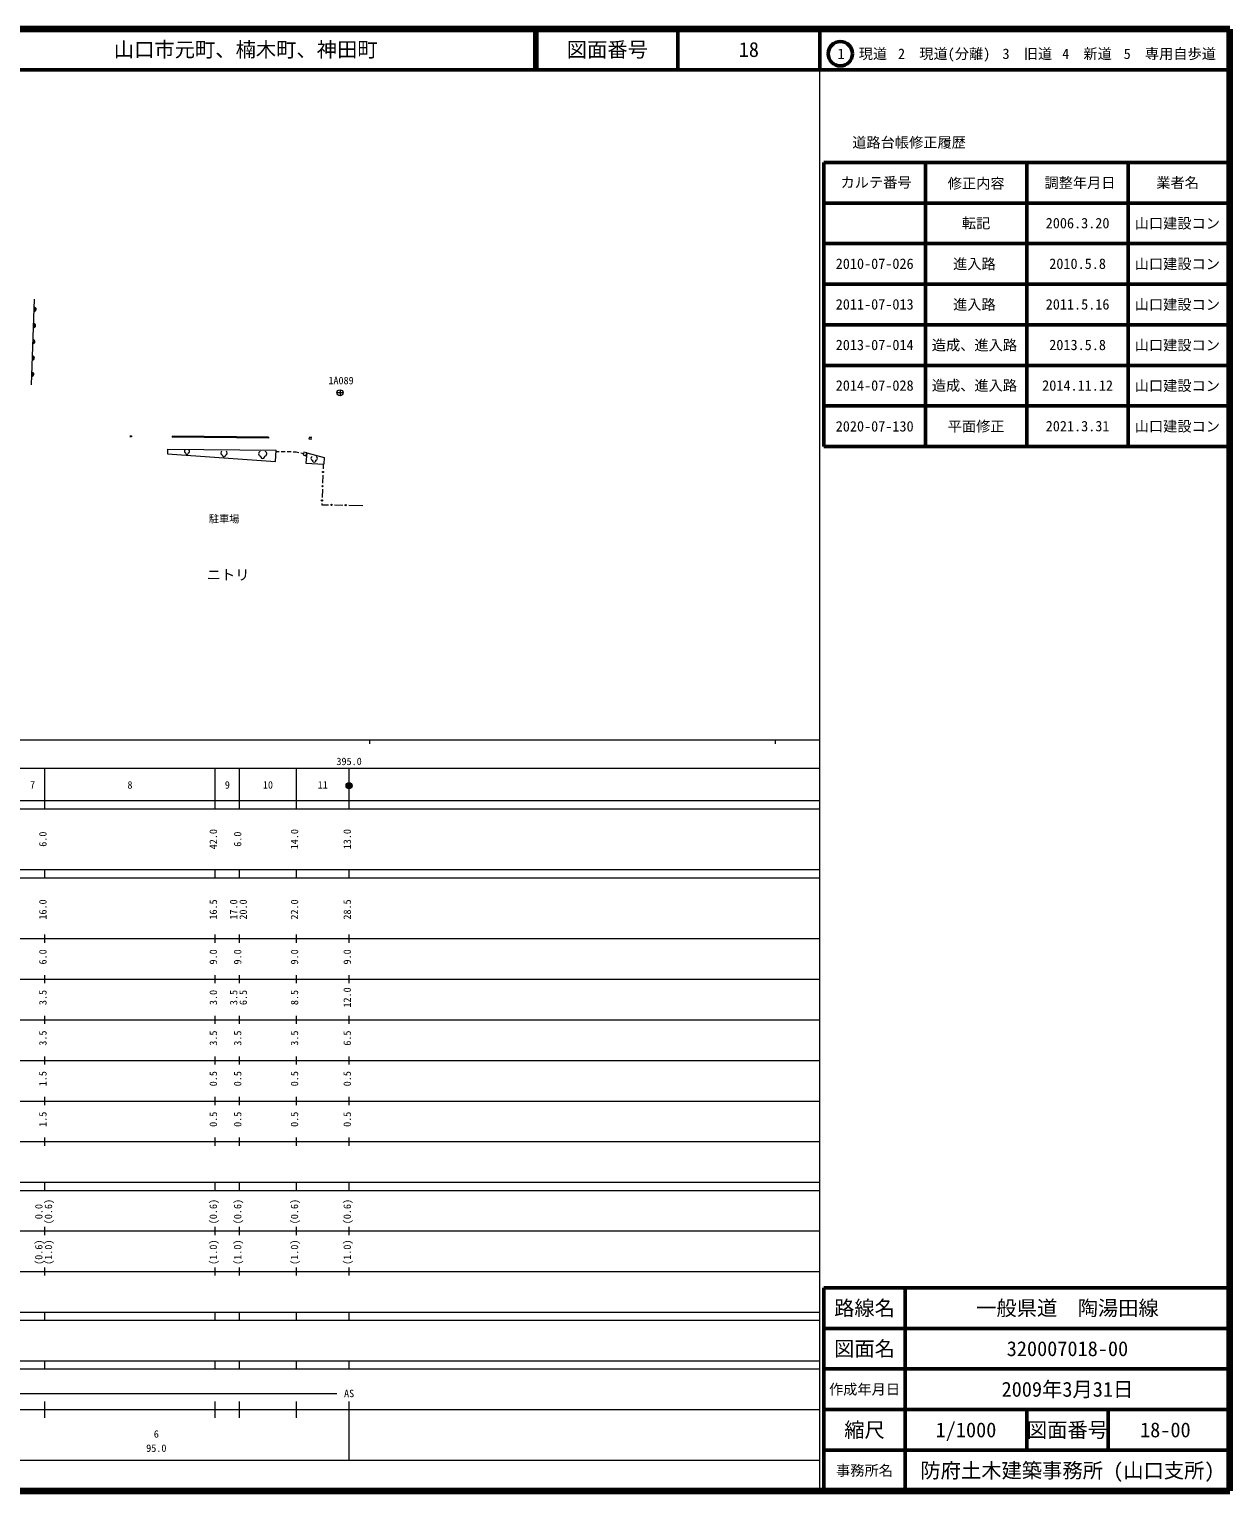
# Model space of a CAD drawing. Units: millimetres, scale not verified. Extents: x 40000 to 680000, y 20000 to 380000.
# Drawn here: x 384182 to 680000, y 20000 to 380000 of the extents above; entities that cross this region are included whole.
import ezdxf
from ezdxf.enums import TextEntityAlignment as Align

# ---------------------------------------------------------------- set-up
doc = ezdxf.new("R2010")
doc.units = ezdxf.units.MM
doc.header["$LTSCALE"] = 1000
doc.header["$PDMODE"] = 32
doc.header["$PDSIZE"] = 500
for name, color, linetype, lineweight in [('M-BGD', 7, 'Continuous', 13), ('M-BMK-SRVR', 3, 'Continuous', 13), ('M-TTL', 2, 'Continuous', 140), ('M-TTL-BAND', 7, 'Continuous', 13), ('M-TTL-FRAM', 2, 'Continuous', 50), ('M-TTL-LINE', 7, 'Continuous', 50)]:
    doc.layers.add(name, color=color, linetype=linetype, lineweight=lineweight)
doc.layers.add('M-TTL-TXT', color=7, linetype='Continuous')
doc.styles.add('ＭＳ ゴシック', font='')
doc.styles.get('ＭＳ ゴシック').set_extended_font_data('MS Gothic')

msp = doc.modelspace()

# ---------------------------------------------------------------- linework, layer by layer
at = {"layer": 'M-BGD'}
for p, q in [((384721, 292435), (385473, 313495)), ((408942, 279843), (409390, 279841)), ((409390, 279586), (408950, 279591)), ((409390, 279841), (409390, 279586)), ((419368, 279771), (419367, 279496)), ((443112, 279276), (419367, 279496)), ((443121, 279540), (419368, 279771)), ((443121, 279540), (443112, 279276)), ((453123, 279431), (453113, 279133)), ((453113, 279133), (453833, 279127)), ((453810, 279425), (453123, 279431)), ((418258, 276559), (418268, 275411)), ((418258, 276559), (445063, 276285)), ((418268, 275411), (444857, 273498)), ((444857, 273498), (445063, 276285)), ((445758, 275884), (445034, 275888)), ((447258, 275875), (446258, 275881)), ((448758, 275866), (447758, 275872)), ((449982, 275858), (449258, 275863)), ((450632, 275701), (449982, 275858)), ((451768, 275425), (451118, 275583)), ((451872, 275813), (451699, 275134)), ((451699, 275134), (452377, 274962)), ((452550, 275640), (451872, 275813)), ((452377, 274962), (452550, 275640)), ((452550, 275640), (452380, 273139)), ((452550, 275640), (456823, 274508)), ((456823, 274508), (456799, 272854)), ((452380, 273139), (456799, 272854)), ((456546, 270189), (456468, 268190)), ((456644, 272687), (456605, 271687)), ((456410, 266691), (456332, 264693)), ((456274, 263194), (456260, 262858)), ((456260, 262858), (457924, 262837)), ((459424, 262818), (461424, 262792)), ((462924, 262773), (466420, 262728))]:
    msp.add_line(p, q, dxfattribs=at)
for centre in [(456576, 270938), (456439, 267441), (456303, 263943), (458674, 262827), (462174, 262783)]:
    msp.add_circle(centre, 150, dxfattribs=at)
for centre, radius, start, end in [((385385, 311015), 500, 267.95605, 87.95605), ((385385, 311015), 400, 267.95605, 87.95605), ((385385, 311015), 300, 267.95605, 87.95605), ((385385, 311015), 200, 267.95605, 87.95605), ((385385, 311015), 100, 267.95605, 87.95605), ((385385, 311015), 100, 267.95605, 87.95605), ((385242, 307018), 500, 267.95605, 87.95605), ((385242, 307018), 400, 267.95605, 87.95605), ((385242, 307018), 300, 267.95605, 87.95605), ((385242, 307018), 200, 267.95605, 87.95605), ((385242, 307018), 100, 267.95605, 87.95605), ((385242, 307018), 100, 267.95605, 87.95605), ((385099, 303020), 500, 267.95605, 87.95605), ((385099, 303020), 400, 267.95605, 87.95605), ((385099, 303020), 300, 267.95605, 87.95605), ((385099, 303020), 200, 267.95605, 87.95605), ((385099, 303020), 100, 267.95605, 87.95605), ((385099, 303020), 100, 267.95605, 87.95605), ((384957, 299023), 500, 267.95605, 87.95605), ((384957, 299023), 400, 267.95605, 87.95605), ((384957, 299023), 300, 267.95605, 87.95605), ((384957, 299023), 200, 267.95605, 87.95605), ((384957, 299023), 100, 267.95605, 87.95605), ((384957, 299023), 100, 267.95605, 87.95605), ((384814, 295025), 500, 267.95605, 87.95605), ((384814, 295025), 400, 267.95605, 87.95605), ((384814, 295025), 300, 267.95605, 87.95605), ((384814, 295025), 200, 267.95605, 87.95605), ((384814, 295025), 100, 267.95605, 87.95605), ((384814, 295025), 100, 267.95605, 87.95605), ((422795, 276014), 383, 113.44836, 257.2818), ((423052, 275619), 342, 176.52859, 3.47141), ((423309, 276014), 383, 282.7182, 66.55164), ((431849, 275629), 479, 113.44836, 257.2818), ((432170, 275135), 428, 176.52859, 3.47141), ((432491, 275629), 479, 282.7182, 66.55164), ((441304, 275437), 599, 113.44836, 257.2818), ((441705, 274820), 534, 176.52859, 3.47141), ((442107, 275437), 599, 282.7182, 66.55164), ((454064, 274283), 479, 113.44836, 257.2818), ((454385, 273790), 428, 176.52859, 3.47141), ((454706, 274283), 479, 282.7182, 66.55164)]:
    msp.add_arc(centre, radius, start, end, dxfattribs=at)
at = {"layer": 'M-BMK-SRVR'}
for p, q in [((461518, 290444), (460018, 290444)), ((460768, 291194), (460768, 289694))]:
    msp.add_line(p, q, dxfattribs=at)
msp.add_circle((460768, 290444), 750, dxfattribs=at)
at = {"layer": 'M-TTL'}
for p, q in [((680000, 380000), (40000, 380000)), ((680000, 20000), (680000, 380000)), ((40000, 20000), (680000, 20000))]:
    msp.add_line(p, q, dxfattribs=at)
at = {"layer": 'M-TTL-BAND'}
for p, q in [((579000, 20000), (579000, 370000)), ((40000, 205000), (579000, 205000)), ((468000, 205000), (468000, 204000)), ((568000, 205000), (568000, 204000)), ((68000, 198000), (579000, 198000)), ((388000, 188000), (388000, 198000)), ((430000, 188000), (430000, 198000)), ((436000, 188000), (436000, 198000)), ((450000, 188000), (450000, 198000)), ((463000, 188000), (463000, 198000)), ((40000, 190000), (579000, 190000)), ((40000, 188000), (579000, 188000)), ((40000, 173000), (579000, 173000)), ((388000, 171000), (388000, 173000)), ((430000, 171000), (430000, 173000)), ((436000, 171000), (436000, 173000)), ((450000, 171000), (450000, 173000)), ((463000, 171000), (463000, 173000)), ((40000, 171000), (579000, 171000)), ((40000, 156000), (579000, 156000)), ((388000, 155000), (388000, 157000)), ((430000, 155000), (430000, 157000)), ((436000, 155000), (436000, 157000)), ((450000, 155000), (450000, 157000)), ((463000, 155000), (463000, 157000)), ((46000, 146000), (579000, 146000)), ((388000, 145000), (388000, 147000)), ((430000, 145000), (430000, 147000)), ((436000, 145000), (436000, 147000)), ((450000, 145000), (450000, 147000)), ((463000, 145000), (463000, 147000)), ((388000, 135000), (388000, 137000)), ((430000, 135000), (430000, 137000)), ((436000, 135000), (436000, 137000)), ((450000, 135000), (450000, 137000)), ((463000, 135000), (463000, 137000)), ((52000, 136000), (579000, 136000)), ((46000, 126000), (579000, 126000)), ((388000, 125000), (388000, 127000)), ((430000, 125000), (430000, 127000)), ((436000, 125000), (436000, 127000)), ((450000, 125000), (450000, 127000)), ((463000, 125000), (463000, 127000)), ((52000, 116000), (579000, 116000)), ((388000, 115000), (388000, 117000)), ((430000, 115000), (430000, 117000)), ((436000, 115000), (436000, 117000)), ((450000, 115000), (450000, 117000)), ((463000, 115000), (463000, 117000)), ((46000, 106000), (579000, 106000)), ((388000, 105000), (388000, 107000)), ((430000, 105000), (430000, 107000)), ((436000, 105000), (436000, 107000)), ((450000, 105000), (450000, 107000)), ((463000, 105000), (463000, 107000)), ((40000, 96000), (579000, 96000)), ((40000, 94000), (579000, 94000)), ((388000, 94000), (388000, 96000)), ((430000, 94000), (430000, 96000)), ((436000, 94000), (436000, 96000)), ((450000, 94000), (450000, 96000)), ((463000, 94000), (463000, 96000)), ((49000, 84000), (579000, 84000)), ((388000, 83000), (388000, 85000)), ((430000, 83000), (430000, 85000)), ((436000, 83000), (436000, 85000)), ((450000, 83000), (450000, 85000)), ((463000, 83000), (463000, 85000)), ((40000, 74000), (579000, 74000)), ((388000, 73000), (388000, 75000)), ((430000, 73000), (430000, 75000)), ((436000, 73000), (436000, 75000)), ((450000, 73000), (450000, 75000)), ((463000, 73000), (463000, 75000)), ((40000, 64000), (579000, 64000)), ((40000, 62000), (579000, 62000)), ((388000, 62000), (388000, 64000)), ((430000, 62000), (430000, 64000)), ((436000, 62000), (436000, 64000)), ((450000, 62000), (450000, 64000)), ((463000, 62000), (463000, 64000)), ((40000, 52000), (579000, 52000)), ((388000, 50000), (388000, 52000)), ((430000, 50000), (430000, 52000)), ((436000, 50000), (436000, 52000)), ((450000, 50000), (450000, 52000)), ((463000, 50000), (463000, 52000)), ((40000, 50000), (579000, 50000)), ((71000, 44000), (460000, 44000)), ((40000, 40000), (579000, 40000)), ((388000, 38000), (388000, 42000)), ((430000, 38000), (430000, 42000)), ((436000, 38000), (436000, 42000)), ((450000, 38000), (450000, 42000)), ((463000, 27500), (463000, 42000)), ((68000, 27500), (579000, 27500))]:
    msp.add_line(p, q, dxfattribs=at)
for radius in [750, 600, 450, 300, 150, 20]:
    msp.add_circle((463000, 193667), radius, dxfattribs=at)
msp.add_point((463000, 193667), dxfattribs=at)
at = {"layer": 'M-TTL-FRAM'}
for p, q in [((580000, 347197), (580000, 277197)), ((580000, 347197), (680000, 347197)), ((580000, 277197), (680000, 277197)), ((680000, 70000), (580000, 70000)), ((580000, 70000), (580000, 20000))]:
    msp.add_line(p, q, dxfattribs=at)
at = {"layer": 'M-TTL-LINE'}
for p, q in [((508747, 380000), (508747, 370000)), ((509247, 380000), (509247, 370000)), ((543997, 380000), (543997, 370000)), ((579000, 380000), (579000, 370000)), ((40000, 370000), (680000, 370000)), ((605000, 347197), (605000, 277197)), ((630000, 347197), (630000, 277197)), ((655000, 347197), (655000, 277197)), ((580000, 337197), (680000, 337197)), ((580000, 327197), (680000, 327197)), ((580000, 317197), (680000, 317197)), ((580000, 307197), (680000, 307197)), ((580000, 297197), (680000, 297197)), ((580000, 287197), (680000, 287197)), ((600000, 70000), (600000, 20000)), ((680000, 60000), (580000, 60000)), ((680000, 50000), (580000, 50000)), ((680000, 40000), (580000, 40000)), ((630000, 40000), (630000, 30000)), ((650000, 40000), (650000, 30000)), ((680000, 30000), (580000, 30000))]:
    msp.add_line(p, q, dxfattribs=at)
msp.add_circle((584031, 373958), 3000, dxfattribs=at)

# ---------------------------------------------------------------- texts
at = {"layer": 'M-BGD', "style": 'ＭＳ ゴシック'}
for s, height, p in [('駐車場', 1833, (432206, 257922)), ('ニトリ', 2566, (433193, 243562))]:
    msp.add_text(s, height=height, dxfattribs=at).set_placement(p, align=Align.BOTTOM_CENTER)
at = {"layer": 'M-BMK-SRVR', "style": 'ＭＳ ゴシック'}
msp.add_text('1A089', height=1833, dxfattribs=at).set_placement((457895, 292000), align=Align.BOTTOM_LEFT)
at = {"layer": 'M-TTL-BAND', "style": 'ＭＳ ゴシック'}
for s, p in [('395.0', (463000, 198195)), ('7', (385000, 192405)), ('8', (409000, 192405)), ('9', (433000, 192405)), ('10', (443000, 192405)), ('11', (456500, 192405)), ('AS', (463000, 42500)), ('6', (415500, 32523)), ('95.0', (415500, 29033))]:
    msp.add_text(s, height=1833, dxfattribs=at).set_placement(p, align=Align.BOTTOM_CENTER)
for s, p in [('6.0', (389000, 180500)), ('42.0', (431000, 180500)), ('6.0', (437000, 180500)), ('14.0', (451000, 180500)), ('13.0', (464000, 180500)), ('16.0', (389000, 163174)), ('16.5', (431000, 163174)), ('17.0', (436000, 163174)), ('20.0', (438370, 163174)), ('22.0', (451000, 163174)), ('28.5', (464000, 163174)), ('6.0', (389000, 151500)), ('9.0', (431000, 151500)), ('9.0', (437000, 151500)), ('9.0', (451000, 151500)), ('9.0', (464000, 151500)), ('3.5', (389000, 141500)), ('3.0', (431000, 141500)), ('3.5', (436000, 141500)), ('6.5', (438370, 141500)), ('8.5', (451000, 141500)), ('12.0', (464000, 141500)), ('3.5', (389000, 131500)), ('3.5', (431000, 131500)), ('3.5', (437000, 131500)), ('3.5', (451000, 131500)), ('6.5', (464000, 131500)), ('1.5', (389000, 121500)), ('0.5', (431000, 121500)), ('0.5', (437000, 121500)), ('0.5', (451000, 121500)), ('0.5', (464000, 121500)), ('1.5', (389000, 111500)), ('0.5', (431000, 111500)), ('0.5', (437000, 111500)), ('0.5', (451000, 111500)), ('0.5', (464000, 111500)), ('0.0', (388000, 88764)), ('(0.6)', (390370, 88764)), ('(0.6)', (431000, 88764)), ('(0.6)', (437000, 88764)), ('(0.6)', (451000, 88764)), ('(0.6)', (464000, 88764)), ('(0.6)', (388000, 78764)), ('(1.0)', (390370, 78764)), ('(1.0)', (431000, 78764)), ('(1.0)', (437000, 78764)), ('(1.0)', (451000, 78764)), ('(1.0)', (464000, 78764))]:
    msp.add_text(s, height=1833, rotation=90, dxfattribs=at).set_placement(p, align=Align.BOTTOM_CENTER)
at = {"layer": 'M-TTL-TXT', "style": 'ＭＳ ゴシック'}
msp.add_text('山口市元町、楠木町、神田町', height=3666, dxfattribs=at).set_placement((405024, 375000), align=Align.MIDDLE_LEFT)
for s, height, p in [('図面番号', 3666, (526622, 375000)), ('18', 3666, (561497, 375000)), ('1\u3000現道', 2566, (589448, 373958)), ('2\u3000現道(分離)', 2566, (609619, 373958)), ('3\u3000旧道', 2566, (630121, 373958)), ('4\u3000新道', 2566, (644824, 373958)), ('5\u3000専用自歩道', 2566, (665228, 373958)), ('道路台帳修正履歴', 2566, (600968, 352113)), ('カルテ番号', 2566, (592839, 342277)), ('修正内容', 2566, (617509, 342023)), ('調整年月日', 2566, (643089, 342197)), ('業者名', 2566, (667134, 342197)), ('転記', 2566, (617500, 332245)), ('2006.3.20', 2566, (642500, 332245)), ('山口建設コン', 2566, (667077, 332189)), ('2010-07-026', 2566, (592500, 322245)), ('進入路', 2566, (617077, 322189)), ('2010.5.8', 2566, (642500, 322245)), ('山口建設コン', 2566, (667077, 322189)), ('2011-07-013', 2566, (592500, 312245)), ('進入路', 2566, (617077, 312189)), ('2011.5.16', 2566, (642500, 312245)), ('山口建設コン', 2566, (667077, 312189)), ('2013-07-014', 2566, (592500, 302245)), ('造成、進入路', 2566, (617077, 302189)), ('2013.5.8', 2566, (642500, 302245)), ('山口建設コン', 2566, (667077, 302189)), ('2014-07-028', 2566, (592500, 292245)), ('造成、進入路', 2566, (617077, 292245)), ('2014.11.12', 2566, (642500, 292245)), ('山口建設コン', 2566, (667077, 292189)), ('2020-07-130', 2566, (592500, 282197)), ('平面修正', 2566, (617500, 282197)), ('2021.3.31', 2566, (642500, 282245)), ('山口建設コン', 2566, (667077, 282189)), ('路線名', 3666, (590000, 65000)), ('路線名', 3666, (590000, 65000)), ('一般県道\u3000陶湯田線', 3666, (640000, 65000)), ('図面名', 3666, (590000, 55000)), ('図面名', 3666, (590000, 55000)), ('320007018-00', 3666, (640000, 55000)), ('2009年3月31日', 3666, (640000, 45000)), ('作成年月日', 2566, (590000, 45000)), ('作成年月日', 2566, (590000, 45000)), ('縮尺', 3666, (590000, 35000)), ('縮尺', 3666, (590000, 35000)), ('1/1000', 3666, (615000, 35000)), ('図面番号', 3666, (640000, 35000)), ('図面番号', 3666, (640000, 35000)), ('18-00', 3666, (664125, 35000)), ('事務所名', 2566, (590000, 25000)), ('事務所名', 2566, (590000, 25000)), ('防府土木建築事務所 (山口支所)', 3666, (640000, 25000))]:
    msp.add_text(s, height=height, dxfattribs=at).set_placement(p, align=Align.MIDDLE_CENTER)

doc.saveas('drawing.dxf')
